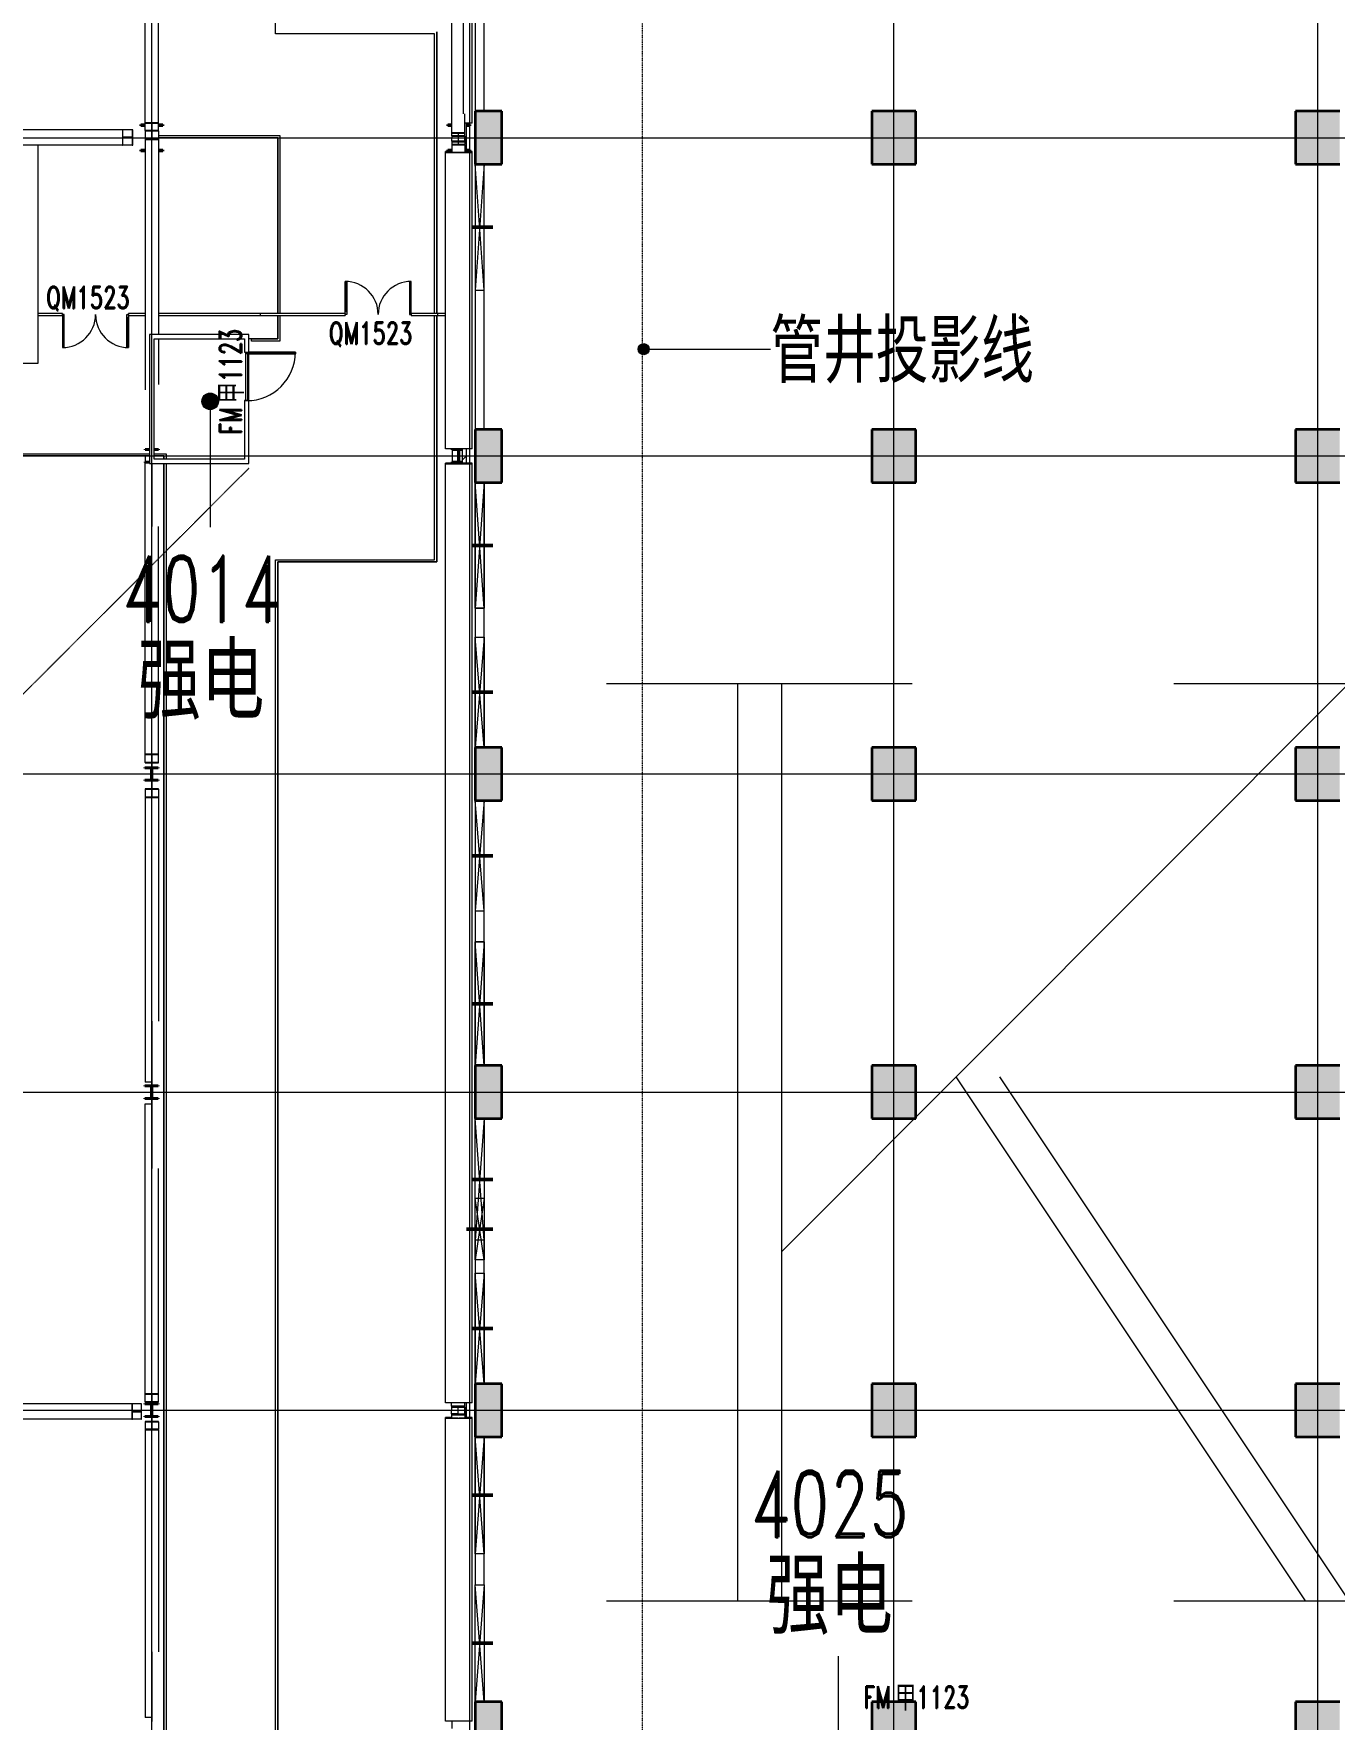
# Model space of a CAD drawing. Header units: millimetres. Extents: x -30000 to 430621, y -31706 to 192400.
# Drawn here: x 234925 to 264375, y 14604 to 52756 of the extents above; entities that cross this region are included whole.
import ezdxf

# ---------------------------------------------------------------- set-up
doc = ezdxf.new("R2010")
doc.units = ezdxf.units.MM
for name, pattern in [('1_1', [2, 1, -1]), ('Dash', [6.35, 3.175, -3.175]), ('轴网线', [22.04, 18.38, -1.83, 0, -1.83])]:
    doc.linetypes.add(name, pattern=pattern)
doc.layers.get('0').update_dxf_attribs({"color": 8})
for name, color, linetype, lineweight in [('A-AREA-IDEN', 8, 'Continuous', 9), ('A-DETL', 8, 'Continuous', 18), ('A-DETL-GENF', 8, 'Continuous', 18), ('A-DOOR', 8, 'Continuous', 5), ('A-DOOR-IDEN', 8, 'Continuous', 9), ('A-DOOR-OPNG', 8, 'Continuous', 5), ('A-FLOR', 8, 'Continuous', 5), ('A-FLOR-HRAL', 8, 'Continuous', 5), ('A-GENM', 8, 'Continuous', 5), ('A-WALL', 8, 'Continuous', 5), ('A-WALL-PATT', 8, 'Continuous', 9), ('G-ANNO-TEXT', 8, 'Continuous', 9), ('G-IMPT', 8, 'Continuous', 5), ('S-BEAM', 8, 'Continuous', 5), ('S-COLS', 8, 'Continuous', 5), ('S-GRID', 8, 'Continuous', 9)]:
    doc.layers.add(name, color=color, linetype=linetype, lineweight=lineweight)
doc.styles.add('RomanD', font='romand__.ttf', dxfattribs={"width": 0.7, "height": 1500})
doc.styles.add('RomanD_1', font='romand__.ttf', dxfattribs={"width": 0.7, "height": 500})
doc.styles.add('仿宋_2', font='simfang.ttf', dxfattribs={"width": 0.7, "height": 1500})
doc.styles.add('仿宋_3', font='simfang.ttf', dxfattribs={"width": 0.7, "height": 1250})
doc.styles.add('微软雅黑', font='Microsoft YaHei.ttf', dxfattribs={"width": 0.7, "height": 500})

# ---------------------------------------------------------------- blocks, each defined once
blk = doc.blocks.new('钢_梁_焊接H - H600X600X20X36-658817-LAY-4F-1_500-A')
at = {"layer": 'S-BEAM', "color": 8, "lineweight": 15, "true_color": 0x777777}
for p, q in [((244250, 50087), (244250, 50086)), ((244390, 50087), (244250, 50087)), ((244250, 50086), (244390, 50086)), ((244250, 50069), (244250, 50086)), ((244540, 50070), (244250, 50070)), ((244250, 50070), (244250, 50069)), ((244250, 50069), (244850, 50069)), ((244250, 43363), (244250, 50069)), ((244540, 50079), (244540, 50070)), ((244560, 50070), (244560, 50079)), ((244850, 50070), (244560, 50070)), ((244850, 50087), (244690, 50087)), ((244690, 50086), (244850, 50086)), ((244850, 50086), (244850, 50087)), ((244850, 50069), (244850, 50086)), ((244850, 50069), (244850, 50070)), ((244850, 43363), (244850, 50069)), ((244850, 43363), (244250, 43363))]:
    blk.add_line(p, q, dxfattribs=at)
blk = doc.blocks.new('钢_梁_焊接H - H600X600X20X36-658880-LAY-4F-1_500-A')
at = {"layer": 'S-BEAM', "color": 8, "lineweight": 15, "true_color": 0x777777}
for p, q in [((244250, 43036), (244250, 43035)), ((244850, 43036), (244250, 43036)), ((244250, 43035), (244540, 43035)), ((244250, 43018), (244250, 43035)), ((244540, 43019), (244250, 43019)), ((244250, 43019), (244250, 43018)), ((244250, 43018), (244850, 43018)), ((244250, 21763), (244250, 43018)), ((244540, 43035), (244540, 43019)), ((244560, 43019), (244560, 43035)), ((244560, 43035), (244850, 43035)), ((244850, 43019), (244560, 43019)), ((244850, 43035), (244850, 43036)), ((244850, 43018), (244850, 43035)), ((244850, 43018), (244850, 43019)), ((244850, 21763), (244850, 43018)), ((244850, 21763), (244250, 21763))]:
    blk.add_line(p, q, dxfattribs=at)
blk = doc.blocks.new('钢_梁_焊接H - H600X600X20X36-658881-LAY-4F-1_500-A')
at = {"layer": 'S-BEAM', "color": 8, "lineweight": 15, "true_color": 0x777777}
for p, q in [((244250, 21437), (244250, 21436)), ((244385, 21437), (244250, 21437)), ((244250, 21436), (244385, 21436)), ((244250, 21418), (244250, 21436)), ((244540, 21420), (244250, 21420)), ((244250, 21420), (244250, 21418)), ((244250, 21418), (244850, 21418)), ((244250, 14563), (244250, 21418)), ((244850, 21420), (244560, 21420)), ((244850, 21437), (244685, 21437)), ((244685, 21436), (244850, 21436)), ((244850, 21436), (244850, 21437)), ((244850, 21418), (244850, 21436)), ((244850, 21418), (244850, 21420)), ((244850, 14563), (244850, 21418)), ((244850, 14563), (244250, 14563))]:
    blk.add_line(p, q, dxfattribs=at)
blk = doc.blocks.new('钢_柱_焊接H - H600X500X20X30-V66-LAY-4F-1_500-A')
at = {"layer": 'S-COLS', "lineweight": 15, "true_color": 0xdddddd}
h = blk.add_hatch(color=254, dxfattribs=at)
h.paths.add_polyline_path([(-150, -300), (-150, -270), (-250, -270), (-250, -300)], flags=0)
h.paths.add_polyline_path([(250, -300), (250, -270), (150, -270), (150, -300)], flags=0)
h.paths.add_polyline_path([(250, 270), (250, 300), (150, 300), (150, 270)], flags=0)
h.paths.add_polyline_path([(-150, 270), (-150, 300), (-250, 300), (-250, 270)], flags=0)
at = {"layer": 'S-COLS', "color": 8, "lineweight": 35, "true_color": 0x777777}
for p, q in [((-250, 300), (-150, 300)), ((-250, 270), (-250, 300)), ((-150, 270), (-250, 270)), ((150, 300), (250, 300)), ((250, 270), (150, 270)), ((250, 300), (250, 270)), ((-250, -270), (-150, -270)), ((-250, -300), (-250, -270)), ((-150, -300), (-250, -300)), ((150, -270), (250, -270)), ((250, -300), (150, -300)), ((250, -270), (250, -300))]:
    blk.add_line(p, q, dxfattribs=at)
blk = doc.blocks.new('钢_柱_焊接H - H600X500X20X30-V67-LAY-4F-1_500-A')
at = {"layer": 'S-COLS', "lineweight": 15, "true_color": 0xdddddd}
h = blk.add_hatch(color=254, dxfattribs=at)
h.paths.add_polyline_path([(-160, -300), (-160, -270), (-250, -270), (-250, -300), (-160, -300)], flags=0)
h.paths.add_polyline_path([(250, -300), (250, -270), (175, -270), (175, -300)], flags=0)
h.paths.add_polyline_path([(175, 270), (250, 270), (250, 300), (175, 300), (175, 291)], flags=0)
h.paths.add_polyline_path([(-250, 270), (-160, 270), (-160, 300), (-250, 300)], flags=0)
at = {"layer": 'S-COLS', "color": 8, "lineweight": 35, "true_color": 0x777777}
for p, q in [((-250, 300), (-160, 300)), ((-250, 270), (-250, 300)), ((-160, 270), (-250, 270)), ((175, 300), (250, 300)), ((250, 270), (175, 270)), ((250, 300), (250, 270)), ((-250, -270), (-160, -270)), ((-250, -300), (-250, -270)), ((-160, -300), (-250, -300)), ((175, -270), (250, -270)), ((250, -300), (175, -300)), ((250, -270), (250, -300))]:
    blk.add_line(p, q, dxfattribs=at)
blk = doc.blocks.new('钢_柱_热轧H - HW300X300-V70-LAY-4F-1_500-A')
at = {"layer": 'S-COLS', "lineweight": 15, "true_color": 0xdddddd}
h = blk.add_hatch(color=254, dxfattribs=at)
h.paths.add_polyline_path([(-150, -150), (-50, -150), (-52, -135), (-150, -135)], flags=0)
h.paths.add_polyline_path([(-150, 135), (-50, 139), (-50, 150), (-150, 150)], flags=0)
h.paths.add_polyline_path([(150, 135), (150, 150), (50, 150), (50, 135)], flags=0)
at = {"layer": 'S-COLS', "color": 8, "lineweight": 35, "true_color": 0x777777}
for p, q in [((-150, 150), (-50, 150)), ((-150, 135), (-150, 150)), ((-50, 135), (-150, 135)), ((50, 150), (150, 150)), ((150, 135), (50, 135)), ((150, 150), (150, 135)), ((-150, -135), (-50, -135)), ((-150, -150), (-150, -135)), ((-50, -150), (-150, -150))]:
    blk.add_line(p, q, dxfattribs=at)
blk = doc.blocks.new('钢_柱_热轧H - HW300X300-V71-LAY-4F-1_500-A')
at = {"layer": 'S-COLS', "lineweight": 15, "true_color": 0xdddddd}
h = blk.add_hatch(color=254, dxfattribs=at)
h.paths.add_polyline_path([(5, -122), (5, 122), (-5, 122), (-5, -122)], flags=0)
h.paths.add_polyline_path([(9, -131), (5, -122), (-5, -131), (5, -131)], flags=0)
h.paths.add_polyline_path([(-10, -150), (75, -150), (75, -135), (-150, -135), (-150, -150)], flags=0)
h.paths.add_polyline_path([(5, 122), (5, 131), (-5, 129)], flags=0)
h.paths.add_polyline_path([(9, 131), (18, 135), (75, 135), (75, 150), (-150, 150), (-150, 135), (5, 132)], flags=0)
at = {"layer": 'S-COLS', "color": 8, "lineweight": 35, "true_color": 0x777777}
for p, q in [((-150, 150), (75, 150)), ((-150, 135), (-150, 150)), ((-18, 135), (-150, 135)), ((-5, -122), (-5, 122)), ((5, 122), (5, -122)), ((75, 135), (18, 135)), ((-150, -135), (-18, -135)), ((-150, -150), (-150, -135)), ((75, -150), (-150, -150)), ((18, -135), (75, -135))]:
    blk.add_line(p, q, dxfattribs=at)
for centre, start, end in [((-18, 122), 360, 90), ((18, 122), 90, 180), ((-18, -122), 270, 360), ((18, -122), 180, 270)]:
    blk.add_arc(centre, 13, start, end, dxfattribs=at)
blk = doc.blocks.new('钢_柱_热轧H - HW300X300-659268-LAY-4F-1_500-A')
at = {"layer": 'S-COLS', "lineweight": 15, "true_color": 0xdddddd}
h = blk.add_hatch(color=254, dxfattribs=at)
h.paths.add_polyline_path([(5, 122), (5, 131), (-5, 129), (0, 125)], flags=0)
h.paths.add_polyline_path([(5, -122), (0, 122), (-5, 122), (0, -122)], flags=0)
h.paths.add_polyline_path([(9, -131), (5, -122), (0, -131), (5, -131)], flags=0)
h.paths.add_polyline_path([(-150, -150), (150, -150), (150, -135), (-150, -135)], flags=0)
h.paths.add_polyline_path([(9, 131), (18, 135), (150, 135), (150, 150), (-150, 150), (-145, 135), (5, 132)], flags=0)
at = {"layer": 'S-COLS', "color": 8, "lineweight": 35, "true_color": 0x777777}
for p, q in [((-150, 150), (150, 150)), ((-150, 135), (-150, 150)), ((-18, 135), (-150, 135)), ((-5, -122), (-5, 122)), ((5, 122), (5, -122)), ((150, 135), (18, 135)), ((150, 150), (150, 135)), ((-150, -135), (-18, -135)), ((-150, -150), (-150, -135)), ((150, -150), (-150, -150)), ((18, -135), (150, -135)), ((150, -135), (150, -150))]:
    blk.add_line(p, q, dxfattribs=at)
for centre, start, end in [((-18, 122), 360, 90), ((18, 122), 90, 180), ((-18, -122), 270, 360), ((18, -122), 180, 270)]:
    blk.add_arc(centre, 13, start, end, dxfattribs=at)
blk = doc.blocks.new('钢_柱_热轧H - HW300X300-659267-LAY-4F-1_500-A')
at = {"layer": 'S-COLS', "lineweight": 15, "true_color": 0xdddddd}
h = blk.add_hatch(color=254, dxfattribs=at)
h.paths.add_polyline_path([(5, -122), (5, 122), (-5, 122), (-5, -122)], flags=0)
h.paths.add_polyline_path([(9, -131), (5, -122), (-5, -131), (5, -131)], flags=0)
h.paths.add_polyline_path([(-8, -150), (150, -150), (150, -135), (-150, -135), (-145, -150)], flags=0)
h.paths.add_polyline_path([(5, 122), (5, 131), (-5, 129)], flags=0)
h.paths.add_polyline_path([(9, 131), (18, 135), (150, 135), (150, 150), (-150, 150), (-145, 135), (5, 132)], flags=0)
at = {"layer": 'S-COLS', "color": 8, "lineweight": 35, "true_color": 0x777777}
for p, q in [((-150, 150), (150, 150)), ((-150, 135), (-150, 150)), ((-18, 135), (-150, 135)), ((-5, -122), (-5, 122)), ((5, 122), (5, -122)), ((150, 135), (18, 135)), ((150, 150), (150, 135)), ((-150, -135), (-18, -135)), ((-150, -150), (-150, -135)), ((150, -150), (-150, -150)), ((18, -135), (150, -135)), ((150, -135), (150, -150))]:
    blk.add_line(p, q, dxfattribs=at)
for centre, start, end in [((-18, 122), 360, 90), ((18, 122), 90, 180), ((-18, -122), 270, 360), ((18, -122), 180, 270)]:
    blk.add_arc(centre, 13, start, end, dxfattribs=at)
blk = doc.blocks.new('钢_柱_热轧H - HW300X300-659266-LAY-4F-1_500-A')
at = {"layer": 'S-COLS', "lineweight": 15, "true_color": 0xdddddd}
h = blk.add_hatch(color=254, dxfattribs=at)
h.paths.add_polyline_path([(5, -122), (0, 122), (-5, 122), (0, -122)], flags=0)
h.paths.add_polyline_path([(9, -131), (5, -122), (0, -131), (5, -131)], flags=0)
h.paths.add_polyline_path([(-144, -150), (150, -150), (150, -135), (-150, -135), (-145, -150)], flags=0)
h.paths.add_polyline_path([(5, 122), (5, 131), (-5, 129), (0, 125)], flags=0)
h.paths.add_polyline_path([(9, 131), (18, 135), (150, 135), (150, 150), (-150, 150), (-144, 135), (5, 132)], flags=0)
at = {"layer": 'S-COLS', "color": 8, "lineweight": 35, "true_color": 0x777777}
for p, q in [((-150, 150), (150, 150)), ((-150, 135), (-150, 150)), ((-18, 135), (-150, 135)), ((-5, -122), (-5, 122)), ((5, 122), (5, -122)), ((150, 135), (18, 135)), ((150, 150), (150, 135)), ((-150, -135), (-18, -135)), ((-150, -150), (-150, -135)), ((150, -150), (-150, -150)), ((18, -135), (150, -135)), ((150, -135), (150, -150))]:
    blk.add_line(p, q, dxfattribs=at)
for centre, start, end in [((-18, 122), 360, 90), ((18, 122), 90, 180), ((-18, -122), 270, 360), ((18, -122), 180, 270)]:
    blk.add_arc(centre, 13, start, end, dxfattribs=at)
blk = doc.blocks.new('钢_梁_焊接H - H300X300X10X15-658934-LAY-4F-1_500-A')
at = {"layer": 'S-BEAM', "color": 8, "lineweight": 15, "true_color": 0x777777}
for p, q in [((244535, 50446), (244390, 50446)), ((244390, 50446), (244390, 50435)), ((244390, 50435), (244535, 50436)), ((244390, 50435), (244390, 50401)), ((244535, 50436), (244535, 50400)), ((244690, 50446), (244545, 50446)), ((244545, 50436), (244690, 50436)), ((244545, 50251), (244545, 50400)), ((244690, 50436), (244690, 50446)), ((244690, 50436), (244690, 50401)), ((244690, 50400), (244690, 50252)), ((244390, 50311), (244390, 50251)), ((244535, 50251), (244390, 50251)), ((244390, 50251), (244390, 50241)), ((244390, 50241), (244690, 50241)), ((244390, 50241), (244390, 50069)), ((244535, 50359), (244535, 50251)), ((244690, 50252), (244545, 50251)), ((244690, 50241), (244690, 50252)), ((244690, 50241), (244690, 50069)), ((244400, 43363), (244400, 43065)), ((244400, 43050), (244400, 43035))]:
    blk.add_line(p, q, dxfattribs=at)
blk = doc.blocks.new('钢_梁_焊接H - H300X300X10X15-658937-LAY-4F-1_500-A')
at = {"layer": 'S-BEAM', "color": 8, "lineweight": 15, "true_color": 0x777777}
for p, q in [((244385, 21692), (244385, 21763)), ((244685, 21691), (244685, 21763)), ((244685, 21691), (244385, 21692)), ((244385, 21692), (244385, 21682)), ((244385, 21682), (244530, 21682)), ((244385, 21514), (244385, 21600)), ((244530, 21514), (244385, 21514)), ((244385, 21514), (244385, 21504)), ((244385, 21504), (244530, 21504)), ((244530, 21682), (244530, 21514)), ((244540, 21587), (244540, 21682)), ((244540, 21682), (244685, 21682)), ((244685, 21513), (244540, 21514)), ((244540, 21504), (244685, 21504)), ((244685, 21682), (244685, 21691)), ((244685, 21513), (244685, 21682)), ((244685, 21504), (244685, 21513))]:
    blk.add_line(p, q, dxfattribs=at)
blk = doc.blocks.new('钢_梁_焊接H - H300X300X10X15-658940-LAY-4F-1_500-A')
at = {"layer": 'S-BEAM', "color": 8, "lineweight": 15, "true_color": 0x777777}
for p, q in [((244530, 21679), (244385, 21679)), ((244385, 21679), (244385, 21670)), ((244385, 21670), (244530, 21670)), ((244385, 21670), (244385, 21600)), ((244530, 21501), (244385, 21501)), ((244385, 21501), (244385, 21492)), ((244385, 21492), (244685, 21492)), ((244385, 21492), (244385, 21418)), ((244530, 21670), (244530, 21600)), ((244530, 21587), (244530, 21501)), ((244685, 21680), (244540, 21679)), ((244540, 21670), (244685, 21670)), ((244540, 21501), (244540, 21600)), ((244685, 21502), (244540, 21501)), ((244685, 21670), (244685, 21680)), ((244685, 21670), (244685, 21600)), ((244685, 21600), (244685, 21502)), ((244685, 21492), (244685, 21502)), ((244685, 21492), (244685, 21418)), ((244390, 14563), (244390, 14397))]:
    blk.add_line(p, q, dxfattribs=at)
blk = doc.blocks.new('钢_梁_焊接H - H300X300X10X15-658941-LAY-4F-1_500-A')
at = {"layer": 'S-BEAM', "color": 8, "lineweight": 15, "true_color": 0x777777}
for p, q in [((244390, 50514), (244395, 57596)), ((244693, 54342), (244693, 54834)), ((244690, 50513), (244690, 50940)), ((244690, 50513), (244390, 50514)), ((244390, 50514), (244390, 50504)), ((244390, 50504), (244535, 50503)), ((244390, 50446), (244390, 50504)), ((244390, 50321), (244390, 50401)), ((244535, 50503), (244535, 50321)), ((244545, 50359), (244545, 50503)), ((244545, 50503), (244690, 50503)), ((244690, 50503), (244690, 50513)), ((244690, 50320), (244690, 50503)), ((244535, 50321), (244390, 50321)), ((244390, 50321), (244390, 50310)), ((244390, 50310), (244535, 50310)), ((244690, 50320), (244545, 50321)), ((244545, 50310), (244690, 50310)), ((244690, 50310), (244690, 50320))]:
    blk.add_line(p, q, dxfattribs=at)
blk = doc.blocks.new('钢_梁_焊接H - H300X300X10X15-659203-LAY-4F-1_500-A')
at = {"layer": 'S-BEAM', "color": 8, "lineweight": 15, "true_color": 0x777777}
for p, q in [((237750, 50566), (237450, 50566)), ((237450, 50566), (237450, 50555)), ((237450, 50555), (237595, 50555)), ((237450, 50555), (237450, 50372)), ((237595, 50372), (237450, 50372)), ((237450, 50372), (237450, 50362)), ((237450, 50362), (237750, 50362)), ((237450, 50362), (237450, 44693)), ((237595, 50555), (237595, 50372)), ((237605, 50372), (237605, 50555)), ((237605, 50555), (237750, 50555)), ((237750, 50372), (237605, 50372)), ((237750, 50555), (237750, 50566)), ((237750, 50555), (237750, 50372)), ((237750, 50362), (237750, 50372)), ((237750, 50362), (237750, 45950)), ((237750, 45850), (237750, 44818)), ((237450, 43200), (237450, 43065)), ((237450, 43050), (237450, 43040))]:
    blk.add_line(p, q, dxfattribs=at)
blk = doc.blocks.new('钢_梁_焊接H - H300X300X10X15-V377-LAY-4F-1_500-A')
at = {"layer": 'S-BEAM', "color": 8, "lineweight": 15, "true_color": 0x777777}
for p, q in [((237450, 43040), (237550, 43040)), ((237450, 36449), (237450, 43040)), ((237750, 36449), (237750, 41599)), ((237750, 36449), (237450, 36449)), ((237450, 36449), (237450, 36439)), ((237450, 36439), (237595, 36439)), ((237450, 36262), (237450, 36439)), ((237595, 36262), (237450, 36262)), ((237450, 36262), (237450, 36252)), ((237450, 36252), (237750, 36252)), ((237595, 36439), (237595, 36262)), ((237605, 36262), (237605, 36439)), ((237605, 36439), (237750, 36439)), ((237750, 36262), (237605, 36262)), ((237750, 36439), (237750, 36449)), ((237750, 36262), (237750, 36439)), ((237750, 36252), (237750, 36262))]:
    blk.add_line(p, q, dxfattribs=at)
blk = doc.blocks.new('钢_梁_焊接H - H300X300X10X15-V378-LAY-4F-1_500-A')
at = {"layer": 'S-BEAM', "color": 8, "lineweight": 15, "true_color": 0x777777}
for p, q in [((237750, 35664), (237450, 35664)), ((237450, 35664), (237450, 35654)), ((237450, 35654), (237595, 35654)), ((237450, 35654), (237450, 35477)), ((237595, 35654), (237595, 35477)), ((237605, 35477), (237605, 35654)), ((237605, 35654), (237750, 35654)), ((237750, 35654), (237750, 35664)), ((237750, 35654), (237750, 35477)), ((237595, 35477), (237450, 35477)), ((237450, 35477), (237450, 35467)), ((237450, 35467), (237750, 35467)), ((237450, 35467), (237450, 29021)), ((237750, 35477), (237605, 35477)), ((237750, 35467), (237750, 35477)), ((237750, 35467), (237750, 30403)), ((237600, 29021), (237450, 29021))]:
    blk.add_line(p, q, dxfattribs=at)
blk = doc.blocks.new('钢_梁_焊接H - H300X300X10X15-V379-LAY-4F-1_500-A')
at = {"layer": 'S-BEAM', "color": 8, "lineweight": 15, "true_color": 0x777777}
for p, q in [((237450, 28531), (237600, 28531)), ((237450, 21970), (237450, 28531)), ((237750, 21970), (237750, 27067)), ((237750, 21970), (237450, 21970)), ((237450, 21970), (237450, 21960)), ((237450, 21960), (237595, 21960)), ((237450, 21791), (237450, 21960)), ((237595, 21791), (237450, 21791)), ((237450, 21791), (237450, 21782)), ((237450, 21782), (237750, 21782)), ((237595, 21960), (237595, 21791)), ((237605, 21791), (237605, 21960)), ((237605, 21960), (237750, 21960)), ((237750, 21791), (237605, 21791)), ((237750, 21960), (237750, 21970)), ((237750, 21791), (237750, 21960)), ((237750, 21782), (237750, 21791))]:
    blk.add_line(p, q, dxfattribs=at)
blk = doc.blocks.new('钢_梁_焊接H - H300X300X10X15-V382-LAY-4F-1_500-A')
at = {"layer": 'S-BEAM', "color": 8, "lineweight": 15, "true_color": 0x777777}
for p, q in [((237750, 21345), (237450, 21345)), ((237450, 21345), (237450, 21336)), ((237450, 21336), (237595, 21336)), ((237450, 21336), (237450, 21167)), ((237595, 21167), (237450, 21167)), ((237450, 21167), (237450, 21157)), ((237450, 21157), (237750, 21157)), ((237450, 21157), (237450, 14645)), ((237595, 21336), (237595, 21167)), ((237605, 21167), (237605, 21336)), ((237605, 21336), (237750, 21336)), ((237750, 21167), (237605, 21167)), ((237750, 21336), (237750, 21345)), ((237750, 21336), (237750, 21167)), ((237750, 21157), (237750, 21167)), ((237750, 21157), (237750, 16130)), ((237600, 14645), (237450, 14645))]:
    blk.add_line(p, q, dxfattribs=at)
blk = doc.blocks.new('钢_梁_焊接H - H300X300X10X15-V383-LAY-4F-1_500-A')
at = {"layer": 'S-BEAM', "color": 8, "lineweight": 15, "true_color": 0x777777}
for p, q in [((237450, 57465), (237450, 57597)), ((237450, 50742), (237450, 57451)), ((237750, 50742), (237750, 57597)), ((237750, 50742), (237450, 50742)), ((237450, 50742), (237450, 50732)), ((237750, 50732), (237750, 50742)), ((237450, 50732), (237595, 50732)), ((237450, 50566), (237450, 50732)), ((237595, 50732), (237595, 50566)), ((237605, 50566), (237605, 50732)), ((237605, 50732), (237750, 50732)), ((237750, 50566), (237750, 50732))]:
    blk.add_line(p, q, dxfattribs=at)
blk = doc.blocks.new('钢_梁_热轧H - HW350X350-659245-LAY-4F-1_500-A')
at = {"layer": 'S-BEAM', "color": 8, "lineweight": 15, "true_color": 0x777777}
for p, q in [((236933, 50583), (231808, 50577)), ((236946, 50583), (236933, 50583)), ((236933, 50583), (236934, 50233)), ((236946, 50427), (236946, 50583)), ((237157, 50583), (236946, 50583)), ((236947, 50233), (236946, 50389)), ((237149, 50414), (236955, 50414)), ((236955, 50402), (237149, 50402)), ((237170, 50583), (237157, 50583)), ((237157, 50583), (237158, 50427)), ((237158, 50389), (237158, 50233)), ((237171, 50233), (237170, 50583)), ((230844, 50250), (230843, 50350)), ((236934, 50233), (233182, 50228)), ((236934, 50233), (236947, 50233)), ((237158, 50233), (236947, 50233)), ((237158, 50233), (237171, 50233))]:
    blk.add_line(p, q, dxfattribs=at)
for centre, start_param, end_param in [((236955, 50427), 1.570796, 3.141593), ((236955, 50389), 0, 1.570796), ((237149, 50427), 3.141593, 4.712389), ((237149, 50389), 4.712389, 6.283185)]:
    blk.add_ellipse(centre, major_axis=(0, 13), ratio=0.677506, start_param=start_param, end_param=end_param, dxfattribs=at)
blk = doc.blocks.new('钢_梁_热轧H - HW350X350-V390-LAY-4F-1_500-A')
at = {"layer": 'S-BEAM', "color": 8, "lineweight": 15, "true_color": 0x777777}
for p, q in [((230288, 21465), (230288, 21735)), ((230288, 21395), (230288, 21450)), ((237149, 21396), (230288, 21395)), ((237149, 21746), (230545, 21745)), ((237161, 21746), (237149, 21746)), ((237149, 21746), (237149, 21396)), ((237149, 21396), (237161, 21396)), ((237161, 21590), (237161, 21746)), ((237356, 21746), (237161, 21746)), ((237161, 21396), (237161, 21552)), ((237356, 21396), (237161, 21396)), ((237348, 21577), (237169, 21577)), ((237169, 21565), (237348, 21565)), ((237368, 21746), (237356, 21746)), ((237356, 21746), (237356, 21590)), ((237356, 21552), (237356, 21396)), ((237356, 21396), (237368, 21396)), ((237368, 21396), (237368, 21746))]:
    blk.add_line(p, q, dxfattribs=at)
for centre, start_param, end_param in [((237169, 21590), 1.570796, 3.141593), ((237169, 21552), 0, 1.570796), ((237348, 21590), 3.141593, 4.712389), ((237348, 21552), 4.712389, 6.283185)]:
    blk.add_ellipse(centre, major_axis=(0, 13), ratio=0.626685, start_param=start_param, end_param=end_param, dxfattribs=at)
blk = doc.blocks.new('X-ST-F3-04-C-002_HLP2_rvt-1-LAY-4F-1_500-A')
at = {"layer": 'S-BEAM', "color": 8, "lineweight": 15, "true_color": 0x777777}
for p, q in [((244659, 50940), (244659, 53142)), ((244850, 50730), (244850, 53142)), ((244850, 50730), (244690, 50730))]:
    blk.add_line(p, q, dxfattribs=at)
at = {"color": 8, "lineweight": 15, "true_color": 0x777777}
for name, p in [('钢_梁_焊接H - H300X300X10X15-V383-LAY-4F-1_500-A', (0, 0)), ('钢_梁_焊接H - H300X300X10X15-658941-LAY-4F-1_500-A', (0, 0)), ('钢_梁_热轧H - HW350X350-659245-LAY-4F-1_500-A', (0, 0)), ('钢_柱_焊接H - H600X500X20X30-V66-LAY-4F-1_500-A', (237600, 50400)), ('钢_梁_焊接H - H300X300X10X15-659203-LAY-4F-1_500-A', (0, 0)), ('钢_柱_焊接H - H600X500X20X30-V67-LAY-4F-1_500-A', (244550, 50400)), ('钢_梁_焊接H - H300X300X10X15-658934-LAY-4F-1_500-A', (0, 0)), ('钢_梁_焊接H - H600X600X20X36-658817-LAY-4F-1_500-A', (0, 0)), ('钢_柱_热轧H - HW300X300-V70-LAY-4F-1_500-A', (237600, 43200)), ('钢_柱_热轧H - HW300X300-V71-LAY-4F-1_500-A', (244550, 43200)), ('钢_梁_焊接H - H300X300X10X15-V377-LAY-4F-1_500-A', (0, 0)), ('钢_梁_焊接H - H600X600X20X36-658880-LAY-4F-1_500-A', (0, 0)), ('钢_柱_热轧H - HW300X300-659266-LAY-4F-1_500-A', (237595, 36000)), ('钢_梁_焊接H - H300X300X10X15-V378-LAY-4F-1_500-A', (0, 0)), ('钢_柱_热轧H - HW300X300-659267-LAY-4F-1_500-A', (237595, 28800)), ('钢_梁_焊接H - H300X300X10X15-V379-LAY-4F-1_500-A', (0, 0)), ('钢_柱_热轧H - HW300X300-659268-LAY-4F-1_500-A', (237595, 21600)), ('钢_梁_焊接H - H300X300X10X15-658937-LAY-4F-1_500-A', (0, 0)), ('钢_梁_热轧H - HW350X350-V390-LAY-4F-1_500-A', (0, 0)), ('钢_梁_焊接H - H600X600X20X36-658881-LAY-4F-1_500-A', (0, 0)), ('钢_梁_焊接H - H300X300X10X15-658940-LAY-4F-1_500-A', (0, 0)), ('钢_梁_焊接H - H300X300X10X15-V382-LAY-4F-1_500-A', (0, 0))]:
    blk.add_blockref(name, p, dxfattribs=at)
blk = doc.blocks.new('X-ST-F3-04-C-001_HLP2_rvt-1-LAY-4F-1_500-A')
at = {"layer": 'S-COLS', "true_color": 0xc0c0c0}
for points in [[(245125, 49800), (245525, 49800), (245525, 51000), (244925, 51000), (244925, 49800), (244964, 49800)], [(254900, 49800), (254900, 51000), (253900, 51000), (253900, 49800), (254321, 49800)], [(264500, 49800), (264500, 51000), (263500, 51000), (263500, 49800), (264334, 49800)], [(245125, 42600), (245525, 42600), (245525, 43800), (244925, 43800), (244925, 42600)], [(254900, 42600), (254900, 43800), (253900, 43800), (253900, 42600)], [(264500, 42600), (264500, 43800), (263500, 43800), (263500, 42600)], [(245276, 35400), (245525, 35400), (245525, 36600), (244925, 36600), (244925, 35400), (245125, 35400)], [(254900, 35400), (254900, 36600), (253900, 36600), (253900, 35400)], [(263500, 35400), (264500, 35400), (264500, 36600), (263500, 36600), (263500, 36574)], [(244925, 28200), (245525, 28200), (245525, 29400), (244925, 29400)], [(253900, 28200), (254900, 28200), (254900, 29400), (253900, 29400)], [(264500, 28200), (264500, 29400), (263500, 29400), (263500, 28200)], [(245117, 21000), (245525, 21000), (245525, 22200), (244925, 22200), (244925, 21000), (245039, 21000)], [(254900, 21000), (254900, 22200), (253900, 22200), (253900, 21000)], [(264500, 21000), (264500, 22200), (263500, 22200), (263500, 21000)], [(245125, 13800), (245525, 13800), (245525, 15000), (244925, 15000), (244925, 13800), (245038, 13800)], [(254900, 13800), (254900, 15000), (253900, 15000), (253900, 13800)], [(264500, 13800), (264500, 15000), (263500, 15000), (263500, 13800)]]:
    blk.add_hatch(color=9, dxfattribs=at).paths.add_polyline_path(points, flags=0)
at = {"layer": 'S-COLS', "color": 7, "lineweight": 35}
for p, q in [((245525, 51000), (244925, 51000)), ((244925, 51000), (244925, 49800)), ((245525, 49800), (245525, 51000)), ((254900, 51000), (253900, 51000)), ((253900, 51000), (253900, 49800)), ((254900, 49800), (254900, 51000)), ((264500, 51000), (263500, 51000)), ((263500, 51000), (263500, 49800)), ((244925, 49800), (245525, 49800)), ((253900, 49800), (254900, 49800)), ((263500, 49800), (264500, 49800)), ((245525, 43800), (244925, 43800)), ((244925, 43800), (244925, 42600)), ((245525, 42600), (245525, 43800)), ((254900, 43800), (253900, 43800)), ((253900, 43800), (253900, 42600)), ((254900, 42600), (254900, 43800)), ((264500, 43800), (263500, 43800)), ((263500, 43800), (263500, 42600)), ((244925, 42600), (245525, 42600)), ((253900, 42600), (254900, 42600)), ((263500, 42600), (264500, 42600)), ((245525, 36600), (244925, 36600)), ((244925, 36600), (244925, 35400)), ((245525, 35400), (245525, 36600)), ((254900, 36600), (253900, 36600)), ((253900, 36600), (253900, 35400)), ((254900, 35400), (254900, 36600)), ((264500, 36600), (263500, 36600)), ((263500, 36600), (263500, 35400)), ((244925, 35400), (245525, 35400)), ((253900, 35400), (254900, 35400)), ((263500, 35400), (264500, 35400)), ((245525, 29400), (244925, 29400)), ((244925, 29400), (244925, 28200)), ((245525, 28200), (245525, 29400)), ((254900, 29400), (253900, 29400)), ((253900, 29400), (253900, 28200)), ((254900, 28200), (254900, 29400)), ((264500, 29400), (263500, 29400)), ((263500, 29400), (263500, 28200)), ((244925, 28200), (245525, 28200)), ((253900, 28200), (254900, 28200)), ((263500, 28200), (264500, 28200)), ((245525, 22200), (244925, 22200)), ((244925, 22200), (244925, 21000)), ((245525, 21000), (245525, 22200)), ((254900, 22200), (253900, 22200)), ((253900, 22200), (253900, 21000)), ((254900, 21000), (254900, 22200)), ((264500, 22200), (263500, 22200)), ((263500, 22200), (263500, 21000)), ((244925, 21000), (245525, 21000)), ((253900, 21000), (254900, 21000)), ((263500, 21000), (264500, 21000)), ((245525, 15000), (244925, 15000)), ((244925, 15000), (244925, 13800)), ((245525, 13800), (245525, 15000)), ((254900, 15000), (253900, 15000)), ((253900, 15000), (253900, 13800)), ((254900, 13800), (254900, 15000)), ((264500, 15000), (263500, 15000)), ((263500, 15000), (263500, 13800))]:
    blk.add_line(p, q, dxfattribs=at)
blk = doc.blocks.new('顶部扶栏类型 - 顶部扶栏_内部_-3241451-LAY-4F-1_500-A')
at = {"layer": 'A-FLOR-HRAL'}
for p, q in [((233775, 43250), (237550, 43250)), ((237550, 43200), (233775, 43200)), ((237650, 43250), (237925, 43250)), ((237875, 43200), (237650, 43200)), ((237875, 43125), (237875, 43200)), ((237925, 43250), (237925, 43125)), ((237875, 7200), (237875, 43025)), ((237925, 43025), (237925, 7150))]:
    blk.add_line(p, q, dxfattribs=at)
blk = doc.blocks.new('顶部扶栏类型 - 顶部扶栏_内部_-V439-LAY-4F-1_500-A')
at = {"layer": 'A-FLOR-HRAL'}
for p, q in [((233775, 43250), (237550, 43250)), ((233775, 43200), (237550, 43200)), ((237650, 43250), (237925, 43250)), ((237650, 43200), (237875, 43200)), ((237875, 43200), (237875, 43125)), ((237925, 43250), (237925, 43125)), ((237875, 43025), (237875, 7200)), ((237925, 43025), (237925, 7150))]:
    blk.add_line(p, q, dxfattribs=at)
blk = doc.blocks.new('顶部扶栏类型 - 顶部扶栏_内部_-3241665-LAY-4F-1_500-A')
at = {"layer": 'A-FLOR-HRAL'}
for p, q in [((240400, 52750), (240400, 85075)), ((244000, 52750), (240400, 52750)), ((244000, 46425), (244000, 52750)), ((244050, 52800), (244050, 46425)), ((244000, 40850), (244000, 46375)), ((244050, 46375), (244050, 40800)), ((240400, 7150), (240400, 40850)), ((240400, 40850), (244000, 40850)), ((240450, 40800), (240450, 7200)), ((244050, 40800), (240450, 40800))]:
    blk.add_line(p, q, dxfattribs=at)
blk = doc.blocks.new('顶部扶栏类型 - 顶部扶栏_内部_-V448-LAY-4F-1_500-A')
at = {"layer": 'A-FLOR-HRAL'}
for p, q in [((240400, 52750), (240400, 85075)), ((244000, 52750), (240400, 52750)), ((244000, 46425), (244000, 52750)), ((244050, 46425), (244050, 52800)), ((244000, 40850), (244000, 46375)), ((244050, 40800), (244050, 46375)), ((240400, 40850), (244000, 40850)), ((240400, 7150), (240400, 40850)), ((240450, 40800), (244050, 40800)), ((240450, 7200), (240450, 40800))]:
    blk.add_line(p, q, dxfattribs=at)
blk = doc.blocks.new('顶部扶栏类型 - 顶部扶栏_内部_-3241717-LAY-4F-1_500-A')
at = {"layer": 'A-FLOR-HRAL'}
for p, q in [((237750, 50450), (240500, 50450)), ((240450, 50400), (237750, 50400)), ((240450, 46425), (240450, 50400)), ((240500, 50450), (240500, 46425)), ((240450, 45850), (240450, 46375)), ((240500, 46375), (240500, 45800)), ((239860, 45800), (239860, 45850)), ((239860, 45850), (240450, 45850)), ((240500, 45800), (239860, 45800))]:
    blk.add_line(p, q, dxfattribs=at)
blk = doc.blocks.new('顶部扶栏类型 - 顶部扶栏_内部_-V450-LAY-4F-1_500-A')
at = {"layer": 'A-FLOR-HRAL'}
for p, q in [((237750, 50450), (240500, 50450)), ((237750, 50400), (240450, 50400)), ((240450, 50400), (240450, 46425)), ((240500, 50450), (240500, 46425)), ((240450, 46375), (240450, 45850)), ((240500, 46375), (240500, 45800)), ((239860, 45800), (239860, 45850)), ((240450, 45850), (239860, 45850)), ((240500, 45800), (239860, 45800))]:
    blk.add_line(p, q, dxfattribs=at)
blk = doc.blocks.new('单扇平开防火门_带观察窗 - FM甲1123-V428-LAY-4F-1_500-A')
at = {"layer": 'A-DOOR'}
for p, q in [((510, -1100), (510, 0)), ((550, 0), (510, 0)), ((510, 0), (510, -700)), ((510, 0), (550, 0)), ((550, 0), (550, -1100)), ((550, -700), (550, -50)), ((510, -700), (510, -900)), ((550, -900), (550, -700)), ((510, -900), (510, -1100)), ((550, -1100), (510, -1100)), ((510, -1100), (550, -1100)), ((550, -1100), (550, -900))]:
    blk.add_line(p, q, dxfattribs=at)
blk.add_arc((550, 0), 1100, 180, 270, dxfattribs=at)
at = {"layer": 'A-DOOR-OPNG'}
for p, q in [((-550, 50), (-550, -50)), ((-550, 20), (550, 20)), ((550, 49), (550, -50)), ((-550, -20), (550, -20))]:
    blk.add_line(p, q, dxfattribs=at)
blk = doc.blocks.new('双扇平开防火门_带观察窗 - QM1523-4721382-LAY-4F-1_500-A')
at = {"layer": 'A-DOOR'}
for p, q in [((-750, 0), (-750, 750)), ((-750, 750), (-710, 750)), ((-750, 750), (-750, 550)), ((-710, 750), (-750, 750)), ((-750, 550), (-750, 350)), ((-710, 750), (-710, 0)), ((-710, 550), (-710, 750)), ((-710, 350), (-710, 550)), ((750, 750), (710, 750)), ((710, 750), (710, 0)), ((750, 750), (710, 750)), ((710, 750), (710, 550)), ((710, 550), (710, 350)), ((750, 0), (750, 750)), ((750, 550), (750, 750)), ((750, 350), (750, 550)), ((-750, 350), (-750, 50)), ((-710, 0), (-750, 0)), ((-710, 50), (-710, 350)), ((710, 350), (710, 50)), ((710, 0), (750, 0)), ((750, 50), (750, 350))]:
    blk.add_line(p, q, dxfattribs=at)
for centre, start, end in [((-750, 0), 0, 90), ((750, 0), 90, 180)]:
    blk.add_arc(centre, 750, start, end, dxfattribs=at)
at = {"layer": 'A-DOOR-OPNG'}
for p, q in [((-750, 25), (-750, -25)), ((750, 25), (750, -25))]:
    blk.add_line(p, q, dxfattribs=at)
blk = doc.blocks.new('矩形墙洞-D - F01-4913053-LAY-4F-1_500-A')
at = {"layer": 'A-GENM'}
for p, q in [((-1200, 100), (1450, 100)), ((1450, -100), (-1200, 100)), ((-1200, -100), (1450, 100)), ((1450, 100), (1450, -100)), ((1450, -100), (-1200, -100))]:
    blk.add_line(p, q, dxfattribs=at)
at = {"layer": 'A-GENM', "color": 7, "lineweight": 50}
blk.add_line((125, 175.000104), (125, -300), dxfattribs=at)
blk = doc.blocks.new('矩形墙洞-D - F01-V458-LAY-4F-1_500-A')
at = {"layer": 'A-GENM'}
for p, q in [((-1200, -100), (-1200, 100)), ((-1200, 100), (1450, 100)), ((1450, -100), (-1200, 100)), ((-1200, -100), (1450, 100)), ((1450, -100), (-1200, -100))]:
    blk.add_line(p, q, dxfattribs=at)
at = {"layer": 'A-GENM', "color": 7, "lineweight": 50}
blk.add_line((125, 175.000104), (125, -300), dxfattribs=at)
blk = doc.blocks.new('矩形墙洞-D - F01-4913045-LAY-4F-1_500-A')
at = {"layer": 'A-GENM'}
for p, q in [((-1125, 100), (1375, 100)), ((1375, -100), (-1125, 100)), ((-1125, -100), (1375, 100)), ((1375, 100), (1375, -100)), ((1375, -100), (-1125, -100))]:
    blk.add_line(p, q, dxfattribs=at)
at = {"layer": 'A-GENM', "color": 7, "lineweight": 50}
blk.add_line((125, 175.000104), (125, -300), dxfattribs=at)
blk = doc.blocks.new('矩形墙洞-D - F01-4913054-LAY-4F-1_500-A')
at = {"layer": 'A-GENM'}
for p, q in [((-1250, -100), (-1250, 100)), ((-1250, 100), (1500, 100)), ((1500, -100), (-1250, 100)), ((-1250, -100), (1500, 100)), ((1500, -100), (-1250, -100))]:
    blk.add_line(p, q, dxfattribs=at)
at = {"layer": 'A-GENM', "color": 7, "lineweight": 50}
blk.add_line((125, 175.000104), (125, -300), dxfattribs=at)
blk = doc.blocks.new('矩形墙洞-D - F01-4913052-LAY-4F-1_500-A')
at = {"layer": 'A-GENM'}
for p, q in [((1525, 100), (-1275, 100)), ((-1275, 100), (-1275, -100)), ((1525, 100), (-1275, -100)), ((-1275, 100), (1525, -100)), ((-1275, -100), (1525, -100))]:
    blk.add_line(p, q, dxfattribs=at)
at = {"layer": 'A-GENM', "color": 7, "lineweight": 50}
blk.add_line((125, -175.000104), (125, 300), dxfattribs=at)
blk = doc.blocks.new('矩形墙洞-D - F01-4913046-LAY-4F-1_500-A')
at = {"layer": 'A-GENM'}
for p, q in [((1375, 100), (-1125, 100)), ((1375, 100), (-1125, -100)), ((-1125, 100), (1375, -100)), ((1375, -100), (1375, 100)), ((-1125, -100), (1375, -100))]:
    blk.add_line(p, q, dxfattribs=at)
at = {"layer": 'A-GENM', "color": 7, "lineweight": 50}
blk.add_line((125, -175.000104), (125, 300), dxfattribs=at)
blk = doc.blocks.new('矩形墙洞-D - F01-4913049-LAY-4F-1_500-A')
at = {"layer": 'A-GENM'}
for p, q in [((1550, 100), (-1300, 100)), ((1550, 100), (-1300, -100)), ((-1300, 100), (1550, -100)), ((1550, -100), (1550, 100)), ((-1300, -100), (1550, -100))]:
    blk.add_line(p, q, dxfattribs=at)
at = {"layer": 'A-GENM', "color": 7, "lineweight": 50}
blk.add_line((125, -175.000104), (125, 300), dxfattribs=at)
blk = doc.blocks.new('矩形墙洞-D - F01-4913055-LAY-4F-1_500-A')
at = {"layer": 'A-GENM'}
for p, q in [((-575, -100), (-575, 100)), ((-575, 100), (825, 100)), ((825, -100), (-575, 100)), ((-575, -100), (825, 100)), ((825, 100), (825, -100)), ((825, -100), (-575, -100))]:
    blk.add_line(p, q, dxfattribs=at)
at = {"layer": 'A-GENM', "color": 7, "lineweight": 50}
blk.add_line((125, 300), (125, -300), dxfattribs=at)
blk = doc.blocks.new('分区-小比例 - 分区-小比例_dwg-3125162-LAY-4F-1_500-A')
at = {"layer": 'G-IMPT', "color": 9, "true_color": 0xbababa}
for p, q in [((252897, 65968), (259817, 65968)), ((255869, 45208), (255869, 65968)), ((256860, 65968), (256860, 45208)), ((269709, 65968), (256860, 53104)), ((265746, 65968), (271691, 65968)), ((260808, 57067), (268719, 45208)), ((261799, 57067), (269709, 45208)), ((252897, 45208), (259817, 45208)), ((265746, 45208), (271691, 45208))]:
    blk.add_line(p, q, dxfattribs=at)
blk = doc.blocks.new('分区-小比例 - A-1058767-LAY-4F-1_500-A')
blk.add_blockref('分区-小比例 - 分区-小比例_dwg-3125162-LAY-4F-1_500-A', (5054, 3407))

msp = doc.modelspace()

# ---------------------------------------------------------------- hatches: boundary and pattern name
at = {"layer": 'A-AREA-IDEN', "lineweight": 18}
h = msp.add_hatch(color=256, dxfattribs=at)
edge = h.paths.add_edge_path(flags=0)
edge.add_arc((238921.2, 44434.4), 187.5, 0, 360)
at = {"layer": 'A-WALL-PATT', "lineweight": 5}
h = msp.add_hatch(dxfattribs=at)
h.set_pattern_fill('FP_13', color=256, style=0, pattern_type=2)
h.set_pattern_definition([(45, (-4e-09, 0), (-1060.66, 1060.66), []), (135, (-4e-09, 0), (-1060.66, -1060.66), [])])
h.paths.add_polyline_path([(244725, 450), (244723.3, 1212.9), (244625, 1212.9), (244625, 450)], flags=0)
h.paths.add_polyline_path([(244699.7, 4679.9), (244725, 4679.9), (244719.6, 5013.7), (244690.1, 5013.7), (244690.9, 4679.9), (244699.3, 4679.9)], flags=0)
h.paths.add_polyline_path([(244685.7, 6887.1), (244725, 6887.1), (244725, 7000.5), (244685.5, 7000.5)], flags=0)
h.paths.add_polyline_path([(244625, 7033), (244659, 7033.2), (244659, 7389.6), (244625, 7389.6), (244625, 7033.2)], flags=0)
h.paths.add_polyline_path([(244699.3, 7400.5), (244725, 7400.5), (244725, 7512.5), (244685.2, 7512.5), (244690, 7400.5)], flags=0)
h.paths.add_polyline_path([(244695, 14236.7), (244725, 14236.7), (244725, 14562.6), (244625, 14562.6), (244625, 14236.7), (244695, 14236.7)], flags=0)
h.paths.add_polyline_path([(244700.2, 21436.7), (244725, 21436.7), (244725, 21762.9), (244685.1, 21762.9), (244690.1, 21436.7)], flags=0)
h.paths.add_polyline_path([(244725, 43036.3), (244725, 43363.1), (244625, 43363.1), (244625, 43036.3), (244674.7, 43036.3)], flags=0)
h.paths.add_polyline_path([(244725, 50087.2), (244725, 50729.7), (244690.2, 50729.7), (244695.2, 50087.2), (244700.4, 50087.2)], flags=0)
h.paths.add_polyline_path([(244725, 54342.3), (244725, 104057.7), (244692.7, 104057.7), (244693.1, 103566.4), (244625, 103566.3), (244625, 98230.1), (244693.2, 98230.1), (244692.8, 89595.6), (244693.2, 88969.9), (244625, 88969.9), (244626.3, 83967.9), (244693.3, 83967.8), (244690, 74432.1), (244625, 74432.1), (244625, 69430.1), (244693.2, 69430.1), (244692.6, 60995.8), (244693.2, 60169.9), (244625, 60169.9), (244625, 54833.7), (244693.1, 54833.6), (244695.2, 54342.3)], flags=0)
h.paths.add_polyline_path([(244725, 107670.2), (244725, 108313.3), (244690.4, 108313.3), (244695.3, 107670.2), (244699.8, 107670.2)], flags=0)
h.paths.add_polyline_path([(244625, 115037.4), (244725, 115037.4), (244725, 115363.7), (244625, 115363.7), (244625, 115131.1)], flags=0)
h.paths.add_polyline_path([(244725, 136637.1), (244725, 136963.3), (244625, 136963.3), (244625, 136852.1), (244690, 136852.1), (244695.8, 136637.1)], flags=0)
h.paths.add_polyline_path([(244694.3, 143837.4), (244725, 143837.4), (244725, 144163.3), (244625, 144163.3), (244625, 143837.4), (244694.3, 143837.4)], flags=0)
h.paths.add_polyline_path([(244685, 151512.9), (244625, 151512.9), (244625, 151187.6), (244685, 151187.6)], flags=0)
h.paths.add_polyline_path([(244725, 150887.5), (244725, 151512.9), (244685, 151512.9), (244690.1, 150887.5), (244715.3, 150887.5)], flags=0)
h.paths.add_polyline_path([(244724, 157187.1), (244725, 157187.1), (244725, 157950), (244625, 157950), (244625, 157187.1), (244723.3, 157187.1)], flags=0)
at = {"layer": 'G-ANNO-TEXT'}
h = msp.add_hatch(color=256, dxfattribs=at)
edge = h.paths.add_edge_path(flags=0)
edge.add_arc((248737.2, 45615.8), 125, 0, 360)

# ---------------------------------------------------------------- linework, layer by layer
at = {"layer": 'A-AREA-IDEN', "lineweight": 18}
for p, q in [((238921.2, 44434.4), (238921.2, 41590)), ((253152.1, 12406), (253152.1, 16031.3))]:
    msp.add_line(p, q, dxfattribs=at)
msp.add_circle((238921.2, 44434.4), 187.5, dxfattribs=at)
at = {"layer": 'A-DETL', "linetype": 'Dash', "lineweight": 5}
msp.add_line((248700, 151100), (248700, 7300), dxfattribs=at)
at = {"layer": 'A-DETL', "linetype": '1_1', "lineweight": 5}
msp.add_line((239800, 42925), (227152.6, 30277.6), dxfattribs=at)
at = {"layer": 'A-FLOR'}
for p, q in [((239860, 45850), (239800, 45850)), ((239800, 44450), (239800, 45510)), ((237600, 43025), (237600, 41598.9)), ((237600, 36252.2), (237600, 36150)), ((237600, 35850), (237600, 35663.5)), ((237600, 30402.7), (237600, 28950)), ((237600, 28650), (237600, 27067.2)), ((237600, 21781.7), (237600, 21750)), ((237600, 21450), (237600, 21345.3)), ((237600, 16129.9), (237600, 14550))]:
    msp.add_line(p, q, dxfattribs=at)
at = {"layer": 'A-WALL', "lineweight": 9}
for p, q in [((244925, 57000), (244925, 51000)), ((245125, 51000), (245125, 57000)), ((235025, 45300), (235025, 50230.8)), ((244925, 49800), (244925, 43800)), ((245125, 43800), (245125, 49800)), ((233775, 45300), (235025, 45300)), ((245125, 39750), (244925, 39750)), ((244925, 39750), (244925, 36600)), ((245125, 36600), (245125, 39750)), ((244925, 35400), (244925, 32200)), ((245125, 32200), (245125, 35400)), ((244925, 32200), (245125, 32200)), ((245125, 25450), (244925, 25450)), ((244925, 25450), (244925, 22200)), ((245125, 22200), (245125, 25450)), ((244925, 21000), (244925, 17650)), ((245125, 17650), (245125, 21000)), ((244925, 17650), (245125, 17650))]:
    msp.add_line(p, q, dxfattribs=at)
at = {"layer": 'A-WALL'}
for p, q in [((244725, 50086.1), (244725, 50729.7)), ((235575, 46425), (235025, 46425)), ((235025, 46375), (235575, 46375)), ((237450, 46425), (237075, 46425)), ((237075, 46375), (237450, 46375)), ((241975, 46425), (237750, 46425)), ((237750, 46375), (241975, 46375)), ((240050, 46425), (240050, 46375)), ((244250, 46425), (243475, 46425)), ((243475, 46375), (244250, 46375)), ((244075, 46375), (244075, 46425)), ((237550, 45950), (237550, 43025)), ((239800, 45950), (237550, 45950)), ((237650, 43125), (237650, 45850)), ((237650, 45850), (239700, 45850)), ((239700, 45850), (239700, 45550)), ((239800, 45550), (239800, 45950)), ((239700, 45550), (239800, 45550)), ((239700, 44450), (239700, 43125)), ((239800, 44450), (239700, 44450)), ((239800, 43025), (239800, 44450)), ((239700, 43125), (237650, 43125)), ((244625, 43363.1), (244625, 43035.2)), ((244725, 43035.2), (244725, 43363.1)), ((237550, 43025), (239800, 43025)), ((244925, 39750), (244925, 42600)), ((245125, 42600), (245125, 39750)), ((244925, 29400), (244925, 32200)), ((245125, 32200), (245125, 29400)), ((244925, 25450), (244925, 28200)), ((245125, 28200), (245125, 25450)), ((244725, 21435.6), (244725, 21762.9)), ((244925, 15000), (244925, 17650)), ((245125, 17650), (245125, 15000))]:
    msp.add_line(p, q, dxfattribs=at)
at = {"layer": 'G-ANNO-TEXT'}
msp.add_line((248737.2, 45615.8), (251606, 45615.8), dxfattribs=at)
msp.add_circle((248737.2, 45615.8), 125, dxfattribs=at)
at = {"layer": 'S-GRID', "linetype": '轴网线'}
for p, q in [((237600, -17706.2), (237600, 174400)), ((244800, -17706.2), (244800, 174400)), ((254400, -17706.2), (254400, 174400)), ((264000, -17706.2), (264000, 174400)), ((-16000, 50400), (308800, 50400)), ((-16000, 43200), (308800, 43200)), ((-16000, 36000), (308800, 36000)), ((-16000, 28800), (308800, 28800)), ((-16000, 21600), (308800, 21600))]:
    msp.add_line(p, q, dxfattribs=at)

# ---------------------------------------------------------------- block references
at = {"lineweight": 5}
for name in ['X-ST-F3-04-C-001_HLP2_rvt-1-LAY-4F-1_500-A', 'X-ST-F3-04-C-002_HLP2_rvt-1-LAY-4F-1_500-A']:
    msp.add_blockref(name, (0, 0), dxfattribs=at)
at = {"layer": 'A-DETL-GENF', "lineweight": 5}
msp.add_blockref('分区-小比例 - A-1058767-LAY-4F-1_500-A', (-10056.6, -31326.9), dxfattribs=at)
at = {"layer": 'A-DOOR'}
msp.add_blockref('双扇平开防火门_带观察窗 - QM1523-4721382-LAY-4F-1_500-A', (242725, 46400), dxfattribs=at)
for name, p, rotation in [('双扇平开防火门_带观察窗 - QM1523-4721382-LAY-4F-1_500-A', (236325, 46400), 180), ('单扇平开防火门_带观察窗 - FM甲1123-V428-LAY-4F-1_500-A', (239750, 45000), 89.99999999999962)]:
    msp.add_blockref(name, p, dxfattribs=dict(at, rotation=rotation))
at = {"layer": 'A-FLOR-HRAL'}
for name in ['顶部扶栏类型 - 顶部扶栏_内部_-3241665-LAY-4F-1_500-A', '顶部扶栏类型 - 顶部扶栏_内部_-V448-LAY-4F-1_500-A', '顶部扶栏类型 - 顶部扶栏_内部_-3241717-LAY-4F-1_500-A', '顶部扶栏类型 - 顶部扶栏_内部_-V450-LAY-4F-1_500-A', '顶部扶栏类型 - 顶部扶栏_内部_-3241451-LAY-4F-1_500-A', '顶部扶栏类型 - 顶部扶栏_内部_-V439-LAY-4F-1_500-A']:
    msp.add_blockref(name, (0, 0), dxfattribs=at)
at = {"layer": 'A-GENM'}
for name, p, rotation in [('矩形墙洞-D - F01-4913049-LAY-4F-1_500-A', (245025, 48500), 270), ('矩形墙洞-D - F01-4913049-LAY-4F-1_500-A', (245025, 41300), 270), ('矩形墙洞-D - F01-4913045-LAY-4F-1_500-A', (245025, 37725), 90), ('矩形墙洞-D - F01-4913046-LAY-4F-1_500-A', (245025, 34275), 270), ('矩形墙洞-D - F01-4913052-LAY-4F-1_500-A', (245025, 30925), 270), ('矩形墙洞-D - F01-4913054-LAY-4F-1_500-A', (245025, 26700), 90), ('矩形墙洞-D - F01-4913055-LAY-4F-1_500-A', (245025, 25575), 90), ('矩形墙洞-D - F01-4913045-LAY-4F-1_500-A', (245025, 23325), 90), ('矩形墙洞-D - F01-V458-LAY-4F-1_500-A', (245025, 19550), 90), ('矩形墙洞-D - F01-4913053-LAY-4F-1_500-A', (245025, 16200), 90)]:
    msp.add_blockref(name, p, dxfattribs=dict(at, rotation=rotation))

# ---------------------------------------------------------------- texts
at = {"layer": 'A-AREA-IDEN', "char_height": 1500, "attachment_point": 1}
for s, insert, width, style in [('4014', (236919.2, 40940.3), 4826.159, 'RomanD'), ('强电', (237282.7, 38906.1), 3928.269, '仿宋_2'), ('4025', (251150.1, 20228.5), 4826.159, 'RomanD'), ('强电', (251513.6, 18194.3), 3928.269, '仿宋_2')]:
    msp.add_mtext(s, dxfattribs=dict(at, insert=insert, width=width, style=style))
at = {"layer": 'A-DOOR-IDEN', "char_height": 500, "attachment_point": 1}
for s, insert, width, style in [('QM1523', (235208.4, 47034.9), 2637.552, 'RomanD_1'), ('QM1523', (241608.4, 46228.1), 2637.552, 'RomanD_1'), ('FM', (253711.2, 15354.3), 869.831, 'RomanD_1'), ('\\f微软雅黑|b0|i0|c134|p34|;\\W.7;甲', (254428.9, 15354.3), 589.24, '微软雅黑'), ('1123', (254915.1, 15354.3), 1683.544, 'RomanD_1')]:
    msp.add_mtext(s, dxfattribs=dict(at, insert=insert, width=width, style=style))
at = {"layer": 'A-DOOR-IDEN', "char_height": 500, "attachment_point": 1, "rotation": 90}
for s, insert, width, style in [('1123', (239131.8, 44879), 1683.544, 'RomanD_1'), ('\\f微软雅黑|b0|i0|c134|p34|;\\W.7;甲', (239131.8, 44392.8), 589.24, '微软雅黑'), ('FM', (239131.8, 43675.1), 869.831, 'RomanD_1')]:
    msp.add_mtext(s, dxfattribs=dict(at, insert=insert, width=width, style=style))
at = {"layer": 'G-ANNO-TEXT', "insert": (251606, 46240.8), "char_height": 1250, "width": 7856.537, "attachment_point": 1, "style": '仿宋_3'}
msp.add_mtext('管井投影线', dxfattribs=at)

doc.saveas('drawing.dxf')
